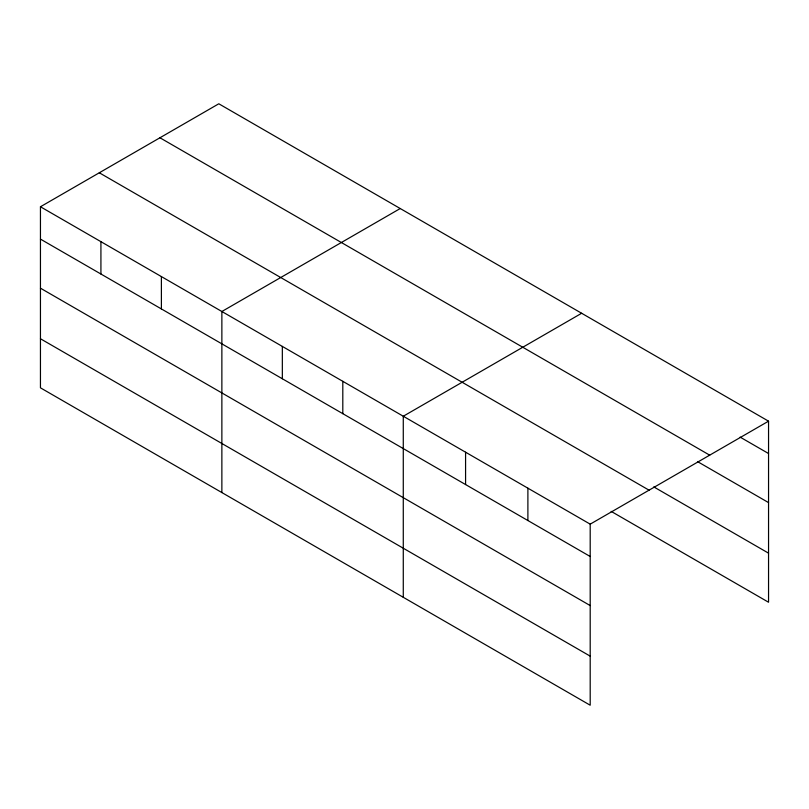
<?xml version="1.0" encoding="UTF-8"?>
<svg xmlns="http://www.w3.org/2000/svg" width="809" height="809" viewBox="0 0 809 809"><rect width="100%" height="100%" fill="white"/><g stroke="black" fill="none" stroke-linecap="round" stroke-linejoin="round"><path stroke-width="1.21" d="M40.45 206.76L590.196 524.151L590.196 705.215L40.45 387.824L40.45 206.76L218.804 103.785L768.55 421.176L768.55 602.24L611.149 511.369M400.222 208.53L221.868 311.505L221.868 492.56M581.641 313.265L403.276 416.241L403.276 597.295M590.196 524.151L768.55 421.176M740.134 437.123L768.55 453.525M159.949 137.773L709.695 455.164M697.5 461.585L768.55 502.601M653.783 486.907L768.55 553.164M99.305 172.782L649.051 490.173M40.45 239.11L590.196 556.501M40.45 288.186L590.196 605.577M40.45 338.749L590.196 656.139M527.893 488.181L527.893 520.531M465.579 452.211L465.579 484.561M342.804 381.322L342.804 413.682M282.341 346.414L282.341 378.764M161.395 276.587L161.395 308.937M100.923 241.679L100.923 274.029"/></g></svg>
